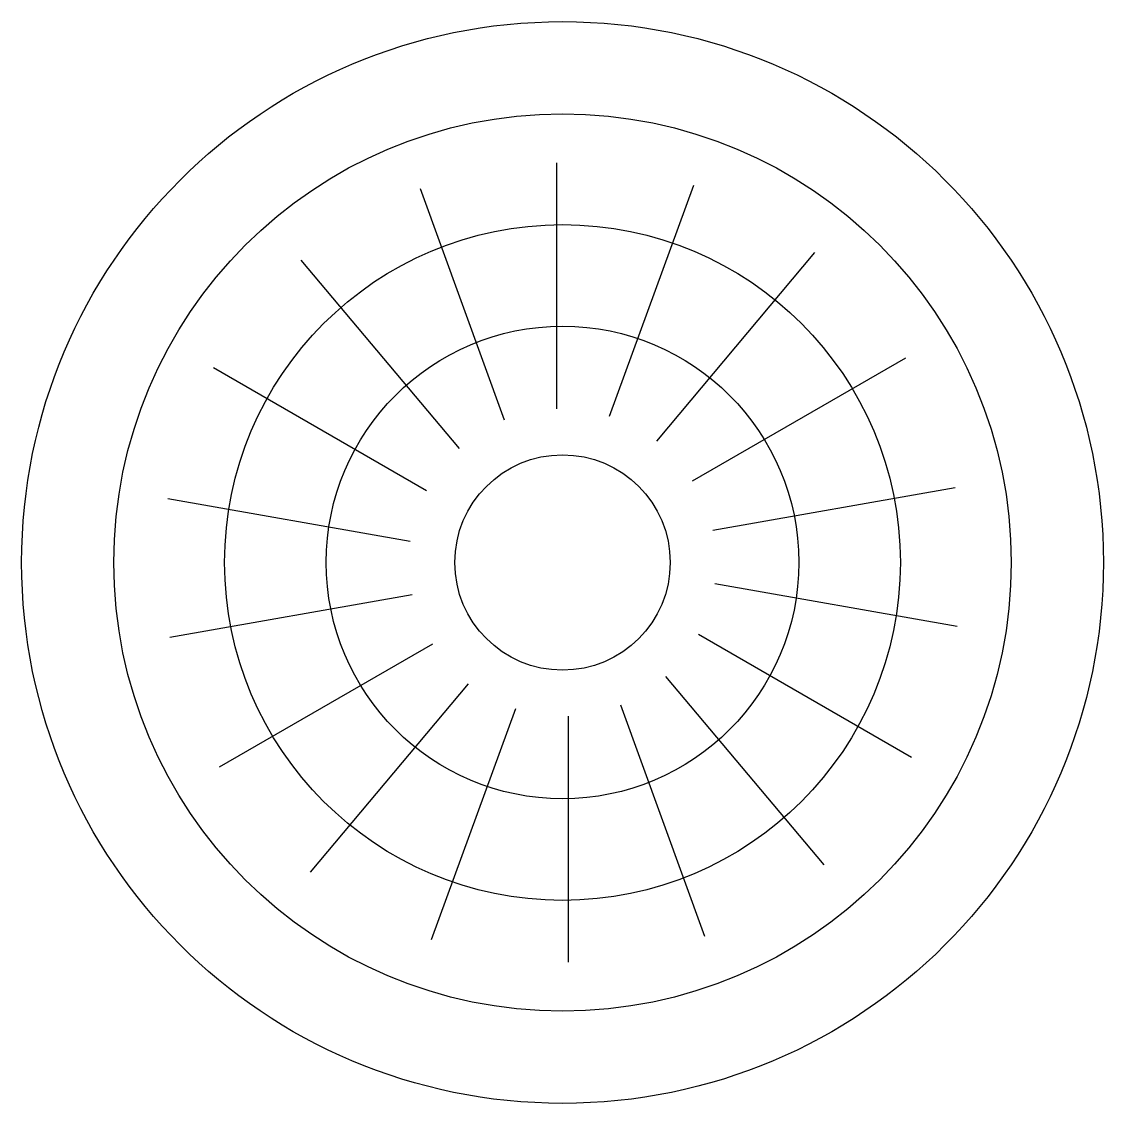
# Model space of a CAD drawing. Header units: millimetres. Extents: x 176 to 478, y 19 to 320.
import ezdxf

# ---------------------------------------------------------------- set-up
doc = ezdxf.new("R2010")
doc.units = ezdxf.units.MM

msp = doc.modelspace()

# ---------------------------------------------------------------- linework, layer by layer
for p, q in [((325.44, 212.42), (325.44, 280.95)), ((340.17, 210.39), (363.6, 274.78)), ((310.9, 209.29), (287.47, 273.68)), ((298.31, 201.38), (254.27, 253.87)), ((353.31, 203.44), (397.36, 255.94)), ((363.29, 192.42), (422.64, 226.68)), ((289.19, 189.64), (229.85, 223.9)), ((368.9, 178.65), (436.38, 190.55)), ((284.64, 175.48), (217.15, 187.38)), ((369.45, 163.79), (436.94, 151.89)), ((285.19, 160.63), (217.71, 148.73)), ((364.9, 149.64), (424.24, 115.38)), ((290.8, 146.86), (231.45, 112.59)), ((300.78, 135.83), (256.73, 83.34)), ((355.78, 137.9), (399.82, 85.4)), ((343.19, 129.99), (366.63, 65.59)), ((313.92, 128.89), (290.49, 64.49)), ((328.65, 126.86), (328.65, 58.33))]:
    msp.add_line(p, q)
for radius in [150.65, 124.97, 94.11, 65.82, 30]:
    msp.add_circle((327.05, 169.64), radius)

doc.saveas('drawing.dxf')
